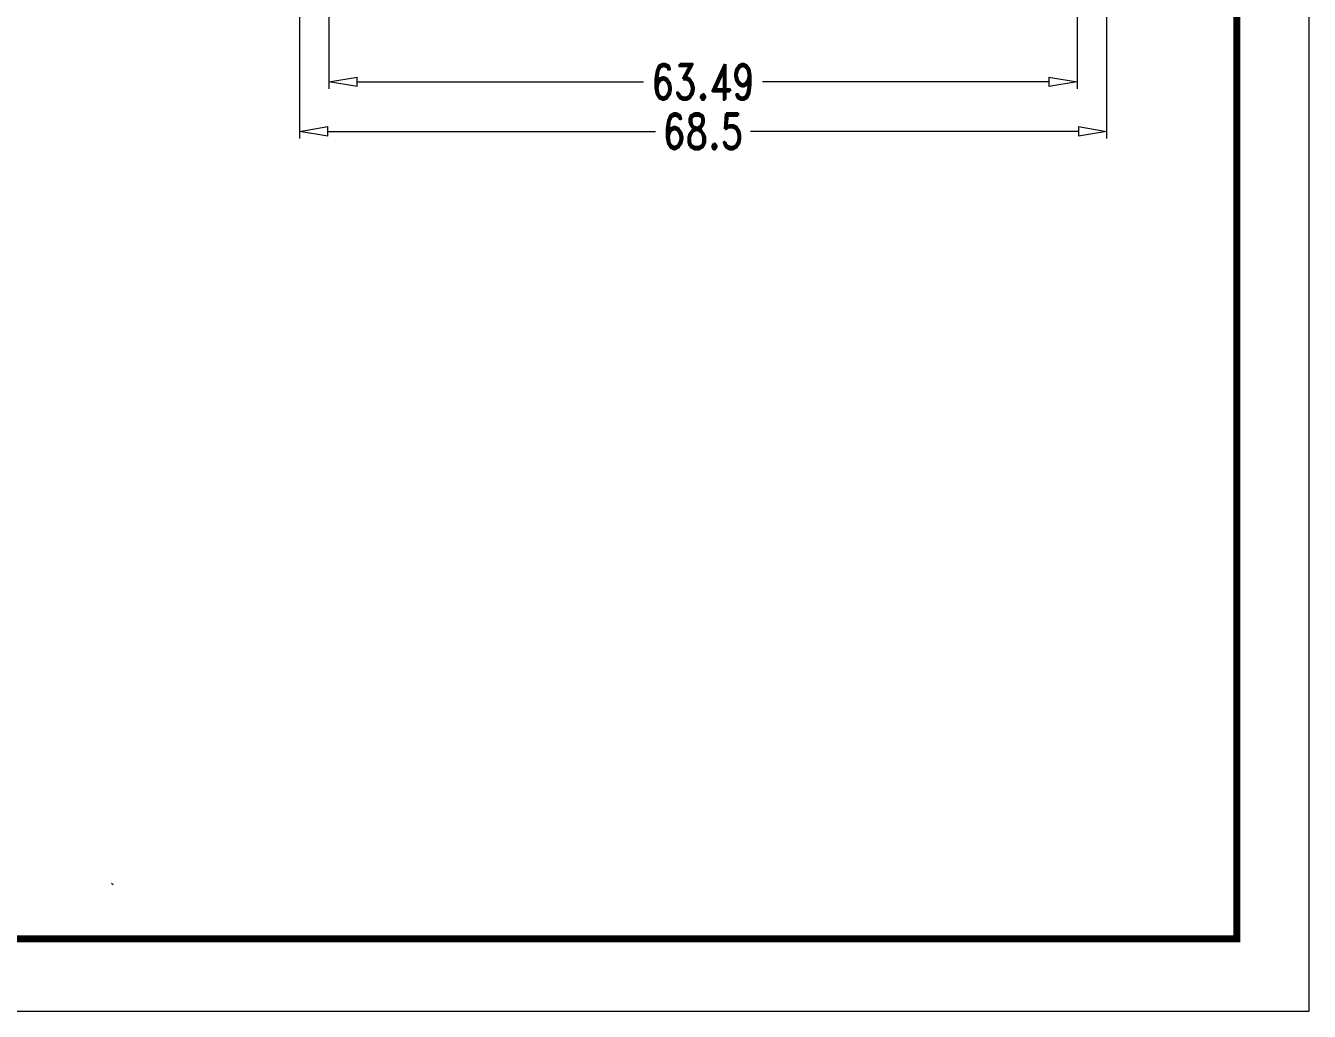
# Model space of a CAD drawing. Header units: millimetres. Extents: x 2279 to 2636, y 1024 to 1272.
# Drawn here: x 2527 to 2635.9, y 1024.3 to 1107.9 of the extents above; entities that cross this region are included whole.
import ezdxf

# ---------------------------------------------------------------- set-up
doc = ezdxf.new("R2010")
doc.units = ezdxf.units.MM
doc.layers.add('dim', color=82, linetype='Continuous', lineweight=9)
doc.layers.add('from', color=7, linetype='Continuous', lineweight=13)
doc.styles.add('ROMAND', font='romand.shx', dxfattribs={"width": 0.75, "bigfont": 'gbcbig.shx'})
doc.dimstyles.new('YanXiu', dxfattribs={"dimtxt": 2.5, "dimasz": 2.2, "dimexe": 1, "dimexo": 0, "dimgap": 0.66, "dimtad": 0, "dimzin": 9, "dimdsep": 46, "dimtxsty": 'ROMAND', "dimblk": 'CLOSEDBLANK', "dimcen": 0, "dimclrd": 3, "dimclre": 3, "dimclrt": 7, "dimazin": 2, "dimtfac": 1, "dimtofl": 0, "dimtmove": 0, "dimatfit": 3, "dimldrblk": 'CLOSEDBLANK', "dimfxl": 1, "dimlwd": 5, "dimlwe": 5, "dimarcsym": 0})

# ---------------------------------------------------------------- blocks, each defined once
blk = doc.blocks.new('_ClosedBlank')
at = {"color": 0, "linetype": 'ByBlock', "lineweight": -2}
for p, q in [((-1, 0.167), (0, 0)), ((-1, 0.167), (-1, -0.167)), ((0, 0), (-1, -0.167))]:
    blk.add_line(p, q, dxfattribs=at)
blk = doc.blocks.new('*D31')
at = {"layer": 'Defpoints', "color": 0}
for p in [(1210.61, 858.11), (1274.1, 858.11), (1274.1, 846.94)]:
    blk.add_point(p, dxfattribs=at)
at = {"layer": 'dim', "color": 3, "lineweight": 5}
for p, q in [((1210.61, 858.11), (1210.61, 846.34)), ((1274.1, 858.11), (1274.1, 846.34)), ((1213.01, 846.94), (1237.31, 846.94)), ((1271.7, 846.94), (1247.4, 846.94))]:
    blk.add_line(p, q, dxfattribs=at)
at = {"layer": 'dim', "color": 3, "lineweight": 5, "xscale": 2.4, "yscale": 2.4, "zscale": 2.4, "rotation": 180}
blk.add_blockref('_ClosedBlank', (1210.61, 846.94), dxfattribs=at)
at = {"layer": 'dim', "color": 3, "lineweight": 5, "xscale": 2.4, "yscale": 2.4, "zscale": 2.4}
blk.add_blockref('_ClosedBlank', (1274.1, 846.94), dxfattribs=at)
at = {"layer": 'dim', "color": 7, "insert": (1242.36, 846.94), "char_height": 3, "attachment_point": 5, "style": 'ROMAND'}
blk.add_mtext('63.49', dxfattribs=at)
blk = doc.blocks.new('*D32')
at = {"layer": 'Defpoints', "color": 0}
for p in [(1208.11, 855.7), (1276.61, 855.7), (1208.11, 842.74)]:
    blk.add_point(p, dxfattribs=at)
at = {"layer": 'dim', "color": 3, "lineweight": 5}
for p, q in [((1208.11, 855.7), (1208.11, 842.14)), ((1276.61, 855.7), (1276.61, 842.14)), ((1210.51, 842.74), (1238.33, 842.74)), ((1274.21, 842.74), (1246.38, 842.74))]:
    blk.add_line(p, q, dxfattribs=at)
at = {"layer": 'dim', "color": 3, "lineweight": 5, "xscale": 2.4, "yscale": 2.4, "zscale": 2.4, "rotation": 180}
blk.add_blockref('_ClosedBlank', (1208.11, 842.74), dxfattribs=at)
at = {"layer": 'dim', "color": 3, "lineweight": 5, "xscale": 2.4, "yscale": 2.4, "zscale": 2.4}
blk.add_blockref('_ClosedBlank', (1276.61, 842.74), dxfattribs=at)
at = {"layer": 'dim', "color": 7, "insert": (1242.36, 842.74), "char_height": 3, "attachment_point": 5, "style": 'ROMAND'}
blk.add_mtext('68.5', dxfattribs=at)
blk = doc.blocks.new('A$C49AF55C9')
at = {"layer": 'dim'}
for base, p1, p2, picture, middle in [((83.562, 5.7), (20.069, 16.865), (83.562, 16.865), '*D31', (51.816, 5.7)), ((17.566, 1.5), (86.066, 14.461), (17.566, 14.461), '*D32', (51.816, 1.5))]:
    dim = blk.add_linear_dim(base=base, p1=p1, p2=p2, dimstyle='YanXiu', override={"dimtxt": 3, "dimasz": 2.4, "dimexe": 0.5997, "dimgap": 0.5997, "dimzin": 8}, dxfattribs=at)
    dim.commit()
    dim.dimension.update_dxf_attribs({"geometry": picture, "text_midpoint": middle, "insert": (-1190.539, -841.241)})

msp = doc.modelspace()

# ---------------------------------------------------------------- linework, layer by layer
at = {"layer": 'from'}
for p, q in [((2534.432, 1035.037), (2534.291, 1035.149)), ((2629.778, 1030.454), (2528.781, 1030.454))]:
    msp.add_line(p, q, dxfattribs=at)
msp.add_lwpolyline([(2279.226, 1024.306), (2635.926, 1024.306), (2635.926, 1272.181), (2279.226, 1272.181)], close=True, dxfattribs=at)
at = {"layer": 'from', "const_width": 0.615}
msp.add_lwpolyline([(2285.373, 1030.454), (2285.373, 1266.033), (2629.778, 1266.033), (2629.778, 1030.454), (2285.373, 1030.454)], dxfattribs=at)

# ---------------------------------------------------------------- block references
msp.add_blockref('A$C49AF55C9', (2532.658, 1097.469))

doc.saveas('drawing.dxf')
